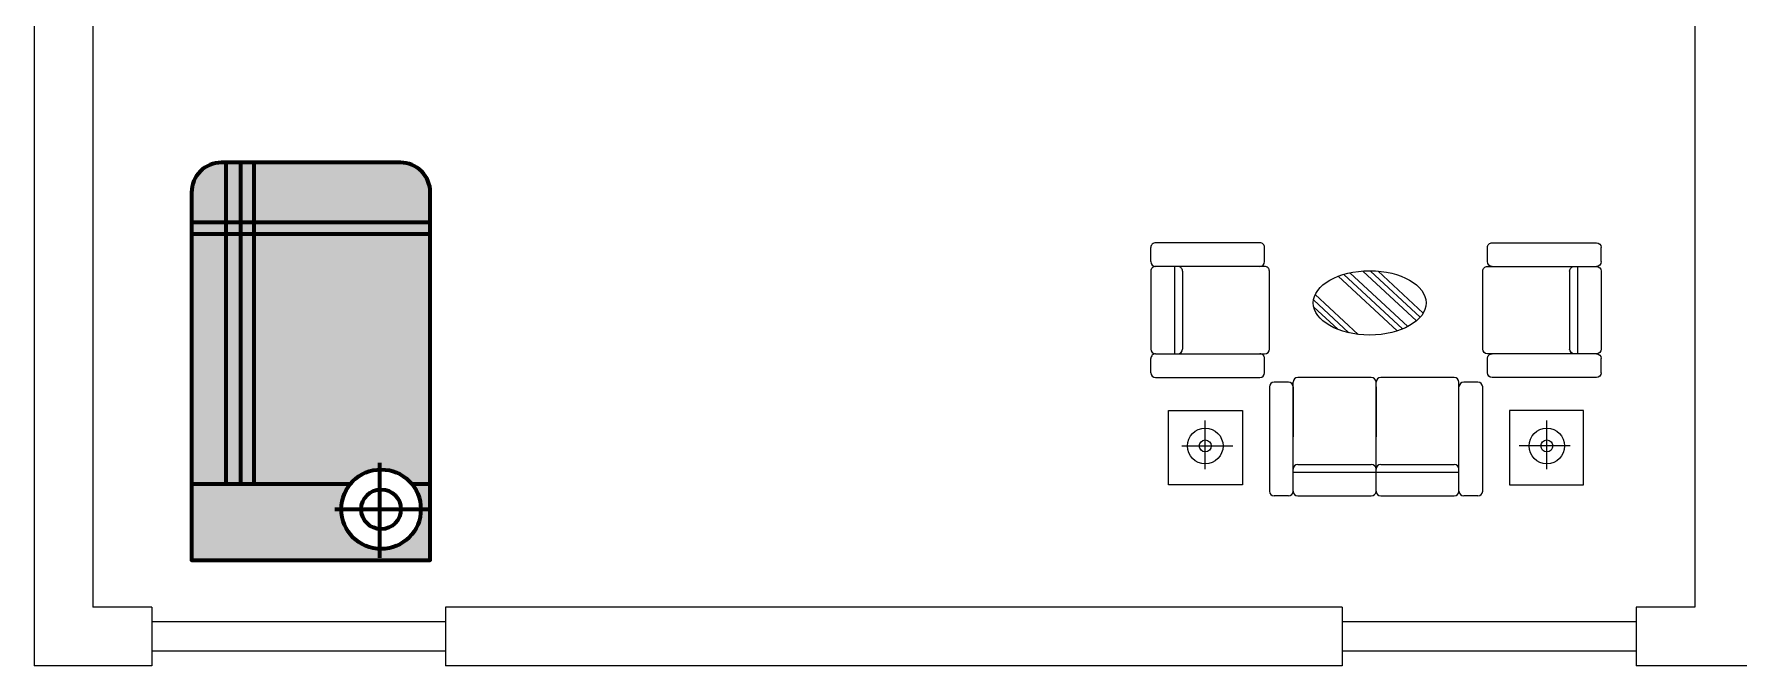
# Model space of a CAD drawing. Header units: inches. Extents: x -179 to 300, y 123 to 718.
# Drawn here: x -155.74 to -149.94, y 217.4 to 219.55 of the extents above; entities that cross this region are included whole.
import ezdxf

# ---------------------------------------------------------------- set-up
doc = ezdxf.new("R2010")
doc.units = ezdxf.units.IN
doc.header["$MEASUREMENT"] = 0
doc.linetypes.add('ACAD_ISO02W100', pattern=[15, 12, -3])
for name, color, linetype in [('8', 8, 'Continuous'), ('DIM', 7, 'Continuous'), ('FUR', 6, 'Continuous'), ('FURE', 6, 'Continuous')]:
    doc.layers.add(name, color=color, linetype=linetype)

# ---------------------------------------------------------------- blocks, each defined once
blk = doc.blocks.new('标准房1200床')
at = {"linetype": 'ACAD_ISO02W100', "lineweight": 100, "true_color": 0xcd6928}
h = blk.add_hatch(color=32, dxfattribs=at)
h.dxf.hatch_style = 1
h.paths.add_polyline_path([(-382.7, 797.9, -0.225056), (-456.1, 952.7, -0.225056), (-382.7, 1107.5), (-382.7, 1200), (-1641.1, 1200), (-1641.1, 312.8), (-382.7, 312.8)])
h.paths.add_polyline_path([(-382.7, 171.5), (-1641.1, 171.5), (-1641.1, 0), (-382.7, 0)])
h.paths.add_polyline_path([(-1700.7, 171.5), (-2000, 171.5), (-2000, 150, 0.414214), (-1850, 0), (-1700.7, 0)])
h.paths.add_polyline_path([(-1700.7, 1200), (-1850, 1200, 0.414214), (-2000, 1050), (-2000, 312.8), (-1700.7, 312.8)])
at = {"linetype": 'ACAD_ISO02W100', "lineweight": 100, "true_color": 0x642165}
h = blk.add_hatch(color=219, dxfattribs=at)
h.dxf.hatch_style = 1
h.paths.add_polyline_path([(-382.7, 245.9), (-1641.1, 245.9), (-1641.1, 171.5), (-382.7, 171.5)])
h.paths.add_polyline_path([(-382.7, 312.8), (-1641.1, 312.8), (-1641.1, 245.9), (-382.7, 245.9)])
h.paths.add_polyline_path([(-1641.1, 312.8), (-1700.7, 312.8), (-1700.7, 245.9), (-1641.1, 245.9)])
h.paths.add_polyline_path([(-1641.1, 245.9), (-1700.7, 245.9), (-1700.7, 171.5), (-1641.1, 171.5)])
h.paths.add_polyline_path([(-1641.1, 171.5), (-1700.7, 171.5), (-1700.7, 0), (-1641.1, 0)])
h.paths.add_polyline_path([(-1700.7, 245.9), (-2000, 245.9), (-2000, 171.5), (-1700.7, 171.5)])
h.paths.add_polyline_path([(-1700.7, 312.8), (-2000, 312.8), (-2000, 245.9), (-1700.7, 245.9)])
h.paths.add_polyline_path([(-1641.1, 1200), (-1700.7, 1200), (-1700.7, 312.8), (-1641.1, 312.8)])
h.paths.add_polyline_path([(0, 1200), (-382.7, 1200), (-382.7, 1107.5, -0.632579), (-56.1, 952.7, -0.632579), (-382.7, 797.9), (-382.7, 0), (0, 0)])
at = {"lineweight": 100}
for p, q in [((-1700.7, 0), (-1700.7, 1200)), ((-1641.1, 0), (-1641.1, 1200)), ((-382.7, 1200), (-382.7, 1107.5)), ((-256.6, 719.6), (-256.6, 1194)), ((-489.1, 944.7), (-11.9, 944.7)), ((-382.7, 797.9), (-382.7, 0)), ((-2000, 312.8), (-382.7, 312.8)), ((-2000, 245.9), (-382.7, 245.9)), ((-2000, 171.5), (-382.7, 171.5))]:
    blk.add_line(p, q, dxfattribs=at)
blk.add_lwpolyline([(-1850, 0), (0, 0), (0, 1200), (-1850, 1200, 0.414214), (-2000, 1050), (-2000, 150, 0.414214)], format="xyb", close=True, dxfattribs=at)
for radius in [200, 100]:
    blk.add_circle((-256.1, 952.7), radius, dxfattribs=at)
blk = doc.blocks.new('SOFA1人')
at = {"layer": 'FUR'}
for p, q in [((-423, 0), (-327, 0)), ((263, 0), (-263, 0)), ((327, 0), (423, 0)), ((-455, -32), (-455, -736)), ((-295, -32), (-295, -768)), ((-295, -32), (-295, -768)), ((295, -768), (295, -32)), ((455, -736), (455, -32)), ((295, -160), (-295, -160)), ((263, -213), (-263, -213)), ((-423, -768), (-327, -768)), ((-263, -800), (263, -800)), ((327, -768), (423, -768))]:
    blk.add_line(p, q, dxfattribs=at)
for centre, start, end in [((-423, -32), 90, 180), ((-327, -32), 0, 90), ((-263, -32), 90, 180), ((263, -32), 0, 90), ((327, -32), 90, 180), ((423, -32), 0, 90), ((-263, -181), 180, 270), ((263, -181), 270, 0), ((-423, -736), 180, 270), ((-327, -736), 270, 0), ((-263, -768), 180, 270), ((263, -768), 270, 0), ((327, -736), 180, 270), ((423, -736), 270, 0)]:
    blk.add_arc(centre, 32, start, end, dxfattribs=at)
blk = doc.blocks.new('A$C621A3C92')
at = {"layer": 'FUR'}
blk.add_blockref('SOFA1人', (455, 800), dxfattribs=at)

msp = doc.modelspace()

# ---------------------------------------------------------------- linework, layer by layer
at = {"color": 40, "linetype": 'ACAD_ISO02W100', "lineweight": 0, "true_color": 0xf8d731}
for p, q in [((-155.74211, 222.59621), (-155.74211, 217.39621)), ((-155.34211, 217.59621), (-155.34211, 217.39621)), ((-154.34211, 217.59621), (-154.34211, 217.39621)), ((-151.29211, 217.59621), (-151.29211, 217.39621)), ((-150.29211, 217.59621), (-150.29211, 217.39621)), ((-155.34211, 217.39621), (-155.74211, 217.39621)), ((-151.29211, 217.39621), (-154.34211, 217.39621)), ((-149.69211, 217.39621), (-150.29211, 217.39621))]:
    msp.add_line(p, q, dxfattribs=at)
at = {"linetype": 'ACAD_ISO02W100', "lineweight": 0}
for p, q in [((-155.54211, 221.59621), (-155.54211, 217.59621)), ((-150.09211, 221.59621), (-150.09211, 217.59621)), ((-155.34211, 217.59621), (-155.54211, 217.59621)), ((-151.29211, 217.59621), (-154.34211, 217.59621)), ((-150.09211, 217.59621), (-150.29211, 217.59621)), ((-154.34211, 217.54621), (-155.34211, 217.54621)), ((-150.29211, 217.54621), (-151.29211, 217.54621)), ((-154.34211, 217.44621), (-155.34211, 217.44621)), ((-150.29211, 217.44621), (-151.29211, 217.44621))]:
    msp.add_line(p, q, dxfattribs=at)
at = {"layer": '8', "lineweight": 0}
for p, q in [((-151.10494, 218.53599), (-151.30515, 218.72227)), ((-151.08628, 218.54272), (-151.28614, 218.72867)), ((-151.06896, 218.55069), (-151.26578, 218.73382)), ((-151.03914, 218.5703), (-151.22108, 218.73959)), ((-151.02648, 218.58262), (-151.19519, 218.73959)), ((-151.01602, 218.59698), (-151.1693, 218.73959)), ((-151.23704, 218.52451), (-151.38324, 218.66053)), ((-151.26873, 218.5299), (-151.38923, 218.64201)), ((-151.30718, 218.54158), (-151.38846, 218.6172))]:
    msp.add_line(p, q, dxfattribs=at)
at = {"layer": 'DIM', "lineweight": 0}
for p, q in [((-151.75766, 218.06518), (-151.75766, 218.23075)), ((-150.59555, 218.06518), (-150.59555, 218.23075)), ((-151.83727, 218.14477), (-151.66402, 218.14477)), ((-150.51594, 218.14477), (-150.68919, 218.14477))]:
    msp.add_line(p, q, dxfattribs=at)
for centre, radius in [((-151.75766, 218.14477), 0.06058), ((-150.59555, 218.14477), 0.06058), ((-151.75766, 218.14477), 0.02027), ((-150.59555, 218.14477), 0.02027)]:
    msp.add_circle(centre, radius, dxfattribs=at)
at = {"layer": 'FUR', "lineweight": 0}
for points in [[(-151.63069, 218.26478), (-151.63069, 218.01281), (-151.88266, 218.01281), (-151.88266, 218.26478)], [(-150.72253, 218.26478), (-150.72253, 218.01281), (-150.47055, 218.01281), (-150.47055, 218.26478)]]:
    msp.add_lwpolyline(points, close=True, dxfattribs=at)
at = {"layer": 'FURE', "lineweight": 0}
for p, q in [((-151.19273, 218.37776), (-151.44269, 218.37776)), ((-150.91052, 218.37776), (-151.16048, 218.37776)), ((-151.53945, 218.34551), (-151.53945, 217.99073)), ((-151.47494, 218.36163), (-151.52332, 218.36163)), ((-151.45882, 217.99073), (-151.45882, 218.36163)), ((-151.45882, 218.34551), (-151.45882, 218.17533)), ((-151.45882, 218.34551), (-151.45882, 218.17533)), ((-151.17661, 217.99073), (-151.17661, 218.36163)), ((-151.17661, 218.34551), (-151.17661, 218.17533)), ((-150.8944, 217.99073), (-150.8944, 218.36163)), ((-150.82989, 218.36163), (-150.87827, 218.36163)), ((-150.81377, 217.99073), (-150.81377, 218.34551)), ((-151.44269, 218.08211), (-151.19273, 218.08211)), ((-151.16048, 218.08211), (-150.91052, 218.08211)), ((-151.45882, 218.05523), (-151.17661, 218.05523)), ((-151.17661, 218.05523), (-150.8944, 218.05523)), ((-151.47494, 217.9746), (-151.52332, 217.9746)), ((-151.44269, 217.9746), (-151.19273, 217.9746)), ((-151.16048, 217.9746), (-150.91052, 217.9746)), ((-150.82989, 217.9746), (-150.87827, 217.9746))]:
    msp.add_line(p, q, dxfattribs=at)
for centre, start, end in [((-151.44269, 218.36163), 90, 180), ((-151.19273, 218.36163), 0, 90), ((-151.16048, 218.36163), 90, 180), ((-150.91052, 218.36163), 0, 90), ((-151.52332, 218.34551), 90, 180), ((-151.47494, 218.34551), 0, 90), ((-150.87827, 218.34551), 90, 180), ((-150.82989, 218.34551), 0, 90), ((-151.44269, 218.06598), 90, 180), ((-151.19273, 218.06598), 0, 90), ((-151.16048, 218.06598), 90, 180), ((-150.91052, 218.06598), 0, 90), ((-151.52332, 217.99073), 180, 270), ((-151.47494, 217.99073), 270, 0), ((-151.44269, 217.99073), 180, 270), ((-151.19273, 217.99073), 270, 0), ((-151.16048, 217.99073), 180, 270), ((-150.91052, 217.99073), 270, 0), ((-150.87827, 217.99073), 180, 270), ((-150.82989, 217.99073), 270, 0)]:
    msp.add_arc(centre, 0.01613, start, end, dxfattribs=at)
msp.add_ellipse((-151.19815, 218.63153), major_axis=(-0.19197, 0), ratio=0.5693242, dxfattribs=at)

# ---------------------------------------------------------------- block references
at = {"layer": 'FUR', "lineweight": 0, "xscale": 0.0006764931491182054, "yscale": 0.0006764931491182054, "zscale": 0.0006764931491182054, "rotation": 270}
msp.add_blockref('标准房1200床', (-155.20614, 217.75609), dxfattribs=at)
at = {"layer": 'FURE', "lineweight": 0, "yscale": 0.0005039462290762369, "zscale": 0.0005039462290762369}
for p, xscale, rotation in [((-151.53945, 218.37776), 0.0005039462290762369, 89.99999999999999), ((-150.81377, 218.37776), -0.0005039462290762369, 270)]:
    msp.add_blockref('A$C621A3C92', p, dxfattribs=dict(at, xscale=xscale, rotation=rotation))

doc.saveas('drawing.dxf')
